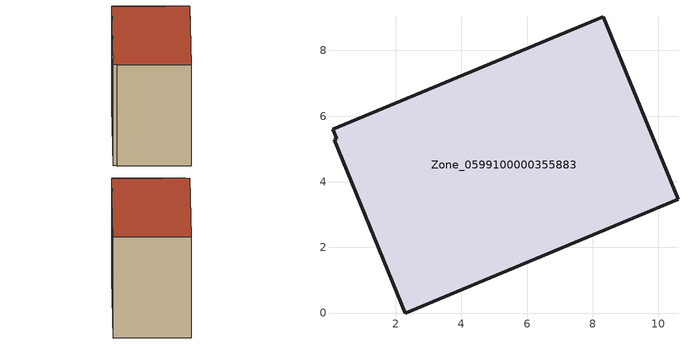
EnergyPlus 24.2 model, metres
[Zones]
Zone_0599100000355883
 floor ground (C_G): 0.2,5.32 0.07,5.6 8.32,9.02 10.6,3.47 2.29,0 0.12,5.28 z0
 wall outside (C_F): 10.6,3.47 8.32,9.02 0.07,5.6 0.2,5.32 0.12,5.28 2.29,0 10.6,3.47 z0:8.98
 roof outside (C_R): 0.07,5.6 0.2,5.32 0.12,5.28 2.29,0 10.6,3.47 8.32,9.02 z8.98
[BUILDING]
Pand.0599100000355883: North Axis=0; Terrain=City; Loads Convergence Tolerance Value=0.04; Temperature Convergence Tolerance Value=0.4; Solar Distribution=FullExterior; Maximum Number of Warmup Days=25; Minimum Number of Warmup Days=1
[Site:Location]
Rotterdam.The.Hague.AP_ZH_NLD Design_Conditions: Latitude=51.96; Longitude=4.45; Time Zone=1; Elevation=-4.5
[SITE:GROUNDTEMPERATURE:BUILDINGSURFACE]
18, 18, 18, 18, 18, 18, 18, 18, 18, 18, 18, 18
[MATERIAL] Thermal Absorptance=0.9; Solar Absorptance=0.7; Visible Absorptance=0.7
Name | Roughness | Thickness | Conductivity | Density | Specific Heat
G.TI.1992-2005 | MediumSmooth | 0.15 | 0.06 | 540 | 1210
F.TI.1992-2005 | Rough | 0.3 | 0.12 | 1920 | 840
R.TI.1992-2005 | MediumRough | 0.2 | 0.08 | 1500 | 1000
[CONSTRUCTION]
C_G: G.TI.1992-2005
C_F: F.TI.1992-2005
C_R: R.TI.1992-2005
[ZONE]
Zone_0599100000355883: Type=1; Multiplier=1; Ceiling Height=Autocalculate; Volume=Autocalculate; Floor Area=autocalculate; Part of Total Floor Area=Yes
[ZONEINFILTRATION:DESIGNFLOWRATE]
Infil_Zone_0599100000355883: Zone or ZoneList or Space or SpaceList=Zone_0599100000355883; Schedule=AlwaysOn; Design Flow Rate Calculation Method=Flow/Area; Flow Rate per Floor Area=0.0015; Constant Term Coefficient=1; Temperature Term Coefficient=0; Velocity Term Coefficient=0; Velocity Squared Term Coefficient=0
[HVACTEMPLATE:ZONE:IDEALLOADSAIRSYSTEM]
Zone_0599100000355883: Maximum Heating Supply Air Temperature=50; Minimum Cooling Supply Air Temperature=13; Maximum Heating Supply Air Humidity Ratio=0.0156; Minimum Cooling Supply Air Humidity Ratio=0.0077; Heating Limit=NoLimit; Cooling Limit=NoLimit; Dehumidification Control Type=ConstantSensibleHeatRatio; Cooling Sensible Heat Ratio=0.7; Dehumidification Setpoint=60; Humidification Control Type=None; Humidification Setpoint=30; Outdoor Air Method=None; Outdoor Air Flow Rate per Person=0.00944; Outdoor Air Flow Rate per Zone Floor Area=0; Outdoor Air Flow Rate per Zone=0; Demand Controlled Ventilation Type=None; Outdoor Air Economizer Type=NoEconomizer; Heat Recovery Type=None; Sensible Heat Recovery Effectiveness=0.7; Latent Heat Recovery Effectiveness=0.65
[ZONECONTROL:THERMOSTAT]
ThermostatControl_Zone_0599100000355883: Zone or ZoneList=Zone_0599100000355883; Control Type Schedule=DualSetpointControlType; Control 1=Thermostat_Zone_0599100000355883; Temperature Difference Between Cutout And Setpoint=0
[THERMOSTATSETPOINT:DUALSETPOINT]
Thermostat_Zone_0599100000355883: Heating Setpoint Temperature Schedule=HeatingSetpoint_Zone_0599100000355883; Cooling Setpoint Temperature Schedule=CoolingSetpoint_Zone_0599100000355883
[SCHEDULE:COMPACT]
HeatingSetpoint_Zone_0599100000355883: Through: 12/31, For: AllDays, Until: 24:00, 21
CoolingSetpoint_Zone_0599100000355883: Through: 12/31, For: AllDays, Until: 24:00, 24
DualSetpointControlType: Through: 12/31, For: AllDays, Until: 24:00, 4
AlwaysOn: Through: 12/31, For: AllDays, Until: 24:00, 1
